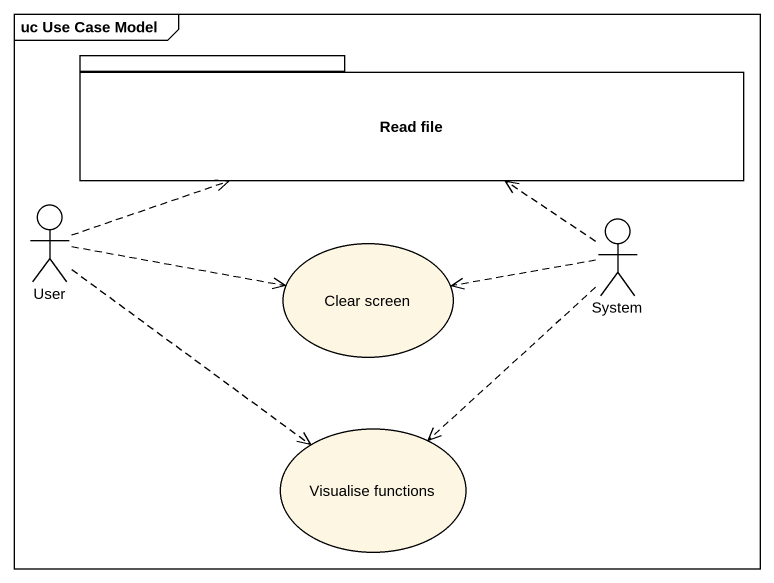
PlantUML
@startuml
mainframe uc Use Case Model
package "Read file" as Read_file {
}
actor User
usecase "Clear screen" as Clear_screen
actor System
usecase "Visualise functions" as Visualise_functions
User .right.> Read_file
User .right.> Clear_screen
User ..> Visualise_functions
System .up.> Read_file
System .left.> Clear_screen
System ..> Visualise_functions
@enduml
